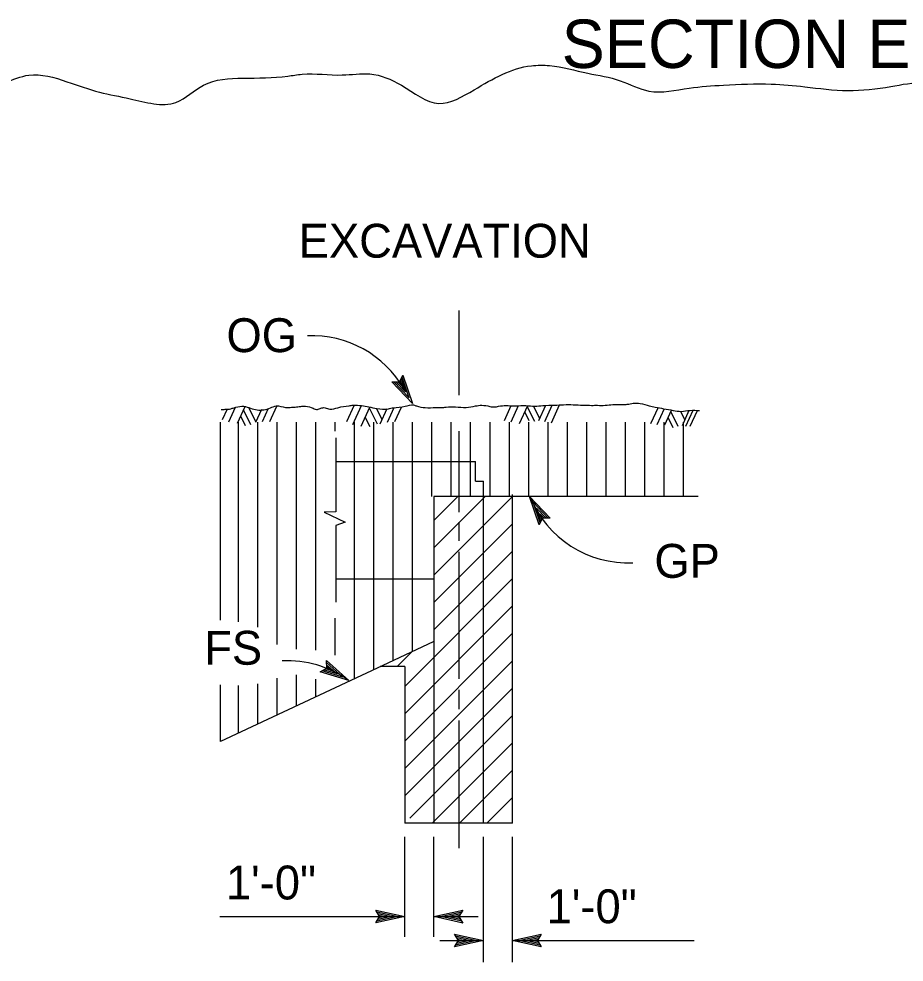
# Model space of a CAD drawing. Extents: x -894 to 866, y -476 to 714.
# Drawn here: x 186.6 to 369.6, y -50.6 to 144.3 of the extents above; entities that cross this region are included whole.
import ezdxf

# ---------------------------------------------------------------- set-up
doc = ezdxf.new("R2010")
doc.units = 0
for name, color, linetype in [('56 Stage 3 Anno', 7, 'Continuous'), ('57 Undefined', 7, 'Continuous'), ('59 Sndwall Anno', 7, 'Continuous'), ('60 Nongeo Data', 7, 'Continuous')]:
    doc.layers.add(name, color=color, linetype=linetype)

msp = doc.modelspace()

# ---------------------------------------------------------------- linework, layer by layer
at = {"layer": '56 Stage 3 Anno'}
for p, q in [((265.2848, 69.3138), (266.0202, 70.6902)), ((265.8269, 70.3213), (267.256, 66.0414)), ((266.0202, 70.6902), (266.0202, 70.6902)), ((266.0202, 70.6902), (267.9674, 64.8591)), ((263.7324, 69.313), (265.2848, 69.3138)), ((267.9674, 64.8591), (263.7324, 69.313)), ((263.7328, 69.313), (263.7328, 69.313)), ((267.2466, 66.0488), (264.1615, 69.2973)), ((266.5438, 67.2272), (264.5501, 69.3244)), ((265.832, 68.411), (264.9793, 69.3083)), ((265.4332, 69.6059), (265.832, 68.411)), ((265.6395, 69.9355), (266.5438, 67.2272)), ((267.9674, 64.8591), (267.9674, 64.8591)), ((294.1607, 39.7796), (292.2135, 45.6111)), ((292.2135, 45.6111), (292.2135, 45.6111)), ((292.2135, 45.6111), (296.4481, 41.1572)), ((294.354, 40.1489), (292.9245, 44.4284)), ((292.9339, 44.4213), (296.019, 41.1729)), ((294.5414, 40.5343), (293.6367, 43.243)), ((293.6367, 43.243), (295.6304, 41.1457)), ((294.8957, 41.1564), (294.1607, 39.7796)), ((294.7473, 40.8643), (294.3485, 42.0591)), ((294.3485, 42.0591), (295.2016, 41.1619)), ((296.4481, 41.1572), (294.8957, 41.1564)), ((296.4481, 41.1572), (296.4481, 41.1572)), ((294.1607, 39.7796), (294.1607, 39.7796)), ((248.9194, 9.3592), (250.2631, 10.136)), ((252.397, 8.9584), (249.6218, 9.7773)), ((251.1887, 9.6277), (250.0013, 9.9785)), ((250.2631, 10.136), (250.212, 11.6958)), ((250.212, 11.6958), (250.212, 11.6958)), ((250.212, 11.6958), (254.8135, 7.6194)), ((250.2289, 11.2793), (253.6068, 8.2879)), ((250.2458, 10.4631), (251.1887, 9.6277)), ((250.2596, 10.8517), (252.397, 8.9584)), ((254.8135, 7.6194), (248.9194, 9.3592)), ((248.9194, 9.3592), (248.9194, 9.3592)), ((253.5946, 8.2891), (249.299, 9.56)), ((254.8135, 7.6194), (254.8135, 7.6194)), ((266.3989, -45.3707), (266.3989, -24.7443)), ((272.3989, -45.3707), (272.3989, -24.7443)), ((282.6792, -50.6128), (282.6792, -24.7443)), ((288.6792, -50.6128), (288.6792, -24.7443)), ((261.1989, -41.1912), (260.3989, -39.8514)), ((260.3989, -39.8514), (260.3989, -39.8514)), ((260.3989, -39.8514), (266.3989, -41.1912)), ((260.6154, -40.2073), (265.019, -41.1908)), ((260.8493, -40.5668), (263.6363, -41.1892)), ((261.0253, -40.9136), (262.2548, -41.188)), ((272.3989, -41.1912), (278.3989, -39.8613)), ((273.7899, -41.188), (278.1639, -40.2207)), ((275.1615, -41.1936), (277.9867, -40.5672)), ((276.543, -41.1947), (277.7517, -40.9266)), ((278.3989, -39.8613), (277.5989, -41.1912)), ((278.3989, -39.8613), (278.3989, -39.8613)), ((228.1634, -41.1912), (266.3989, -41.1912)), ((266.3989, -41.1912), (260.3989, -42.5215)), ((260.3989, -42.5215), (261.1989, -41.1912)), ((260.3989, -42.5215), (260.3989, -42.5215)), ((265.0079, -41.1947), (260.6335, -42.1621)), ((263.6363, -41.1892), (260.8111, -41.8156)), ((262.2548, -41.188), (261.0457, -41.4561)), ((266.3989, -41.1912), (266.3989, -41.1912)), ((278.3989, -42.5313), (272.3989, -41.1912)), ((272.3989, -41.1912), (272.3989, -41.1912)), ((272.3989, -41.1912), (281.5729, -41.1912)), ((278.1824, -42.1754), (273.7788, -41.192)), ((277.9485, -41.816), (275.1615, -41.1936)), ((277.7725, -41.4691), (276.543, -41.1947)), ((277.5989, -41.1912), (278.3989, -42.5313)), ((278.3989, -42.5313), (278.3989, -42.5313)), ((277.4792, -46.1443), (276.6792, -44.8046)), ((276.6792, -44.8046), (276.6792, -44.8046)), ((276.6792, -44.8046), (282.6792, -46.1443)), ((288.617, -46.1443), (294.6174, -44.8144)), ((294.617, -44.8144), (293.817, -46.1443)), ((294.617, -44.8144), (294.617, -44.8144)), ((273.6729, -46.1443), (282.6792, -46.1443)), ((282.6792, -46.1443), (276.6792, -47.4746)), ((276.6792, -47.4746), (277.4792, -46.1443)), ((276.8958, -45.1605), (281.2993, -46.1439)), ((281.2883, -46.1479), (276.9139, -47.1152)), ((279.9162, -46.1424), (277.0914, -46.7683)), ((277.1296, -45.5199), (279.9162, -46.1424)), ((277.3056, -45.8668), (278.5351, -46.1412)), ((278.5351, -46.1412), (277.3261, -46.4093)), ((282.6792, -46.1443), (282.6792, -46.1443)), ((294.617, -47.4845), (288.617, -46.1443)), ((288.617, -46.1443), (288.617, -46.1443)), ((288.617, -46.1443), (326.2191, -46.1443)), ((294.4005, -47.1286), (289.997, -46.1451)), ((290.008, -46.1408), (294.3824, -45.1735)), ((291.38, -46.1467), (294.2052, -45.5203)), ((294.1666, -46.7687), (291.38, -46.1467)), ((292.7615, -46.1475), (293.9702, -45.8798)), ((293.9907, -46.4223), (292.7615, -46.1475)), ((293.817, -46.1443), (294.617, -47.4845)), ((276.6792, -47.4742), (276.6792, -47.4742)), ((294.617, -47.4845), (294.617, -47.4845))]:
    msp.add_line(p, q, dxfattribs=at)
for centre, start, end in [((247.2521, 56.9064), 29.815867, 92.542367), ((312.5901, 53.8242), 202.056144, 272.542367), ((242.0623, -10.2379), 54.860642, 92.542367)]:
    msp.add_arc(centre, 21.925, start, end, dxfattribs=at)
at = {"layer": '59 Sndwall Anno'}
for p, q in [((255.9285, 64.4642), (254.3738, 61.0445)), ((257.369, 64.3398), (255.5997, 60.4473)), ((288.3505, 64.3772), (286.9477, 61.291)), ((289.8442, 64.3689), (288.3028, 60.9784)), ((291.7548, 64.3614), (290.0749, 60.6654)), ((295.4595, 64.4229), (294.0359, 61.291)), ((296.8178, 64.4508), (295.2867, 61.0827)), ((298.3375, 64.4996), (296.6422, 60.7697)), ((229.6809, 63.654), (228.6872, 61.4681)), ((231.3325, 63.9941), (229.9553, 60.9642)), ((233.3207, 64.1563), (231.7482, 60.6969)), ((233.047, 63.4685), (234.5289, 60.5056)), ((234.1655, 63.9418), (235.5707, 61.1315)), ((236.7596, 63.6335), (235.5301, 60.928)), ((238.2002, 63.8414), (236.9332, 61.0552)), ((239.884, 64.252), (238.4305, 61.054)), ((259.1383, 64.0205), (257.3462, 60.0784)), ((259.0871, 63.7894), (260.6675, 60.6288)), ((260.5466, 63.7949), (261.6615, 61.565)), ((262.6997, 63.7666), (261.2572, 60.5933)), ((264.1304, 63.954), (262.7442, 60.9052)), ((265.6639, 64.0335), (264.2982, 61.0288)), ((291.1961, 63.0268), (292.0572, 61.3044)), ((291.7111, 64.1516), (293.1863, 61.2016)), ((293.0304, 64.263), (294.2064, 61.9107)), ((318.752, 64.0339), (317.1945, 60.6079)), ((319.991, 63.7048), (318.5099, 60.4465)), ((321.4642, 63.3882), (320.1004, 60.3886)), ((321.3886, 63.1059), (322.863, 60.1571)), ((323.3579, 63.2331), (324.2189, 61.5107)), ((325.1315, 63.3674), (323.7126, 60.2465)), ((325.9165, 63.3819), (324.4055, 60.0579)), ((326.8272, 63.3516), (325.3421, 60.0843)), ((228.3171, 59.1248), (228.3171, 61.0158)), ((232.5029, 62.1595), (233.4238, 60.3178)), ((258.2427, 61.9406), (259.1844, 60.0567)), ((320.8303, 61.8697), (321.8354, 59.8599)), ((228.3171, 20.0407), (228.3171, 59.1248)), ((228.3171, -4.999), (228.3171, 6.7253))]:
    msp.add_line(p, q, dxfattribs=at)
for points in [[(232.0195, 59.1248), (232.0195, 61.0158)], [(236.0195, 59.1248), (236.0195, 61.0158)], [(240.0195, 59.1248), (240.0195, 61.0158)], [(244.0195, 59.1248), (244.0195, 61.0158)], [(248.0194, 59.1248), (248.0194, 61.0158)], [(252.0194, 59.1248), (252.0194, 61.0158)], [(256.0194, 59.1248), (256.0194, 61.0158)], [(260.0194, 59.1248), (260.0194, 61.0158)], [(264.0194, 59.1248), (264.0194, 61.0158)], [(268.0194, 59.1248), (268.0194, 61.0158)], [(272.0194, 45.6383), (272.0194, 61.0158)], [(276.0194, 59.1248), (276.0194, 61.0158)], [(280.0194, 59.1248), (280.0194, 61.0158)], [(284.0194, 59.1248), (284.0194, 61.0158)], [(288.0194, 59.1248), (288.0194, 61.0158)], [(292.0194, 59.1248), (292.0194, 61.0158)], [(296.0193, 59.1248), (296.0193, 61.0158)], [(300.0193, 59.1248), (300.0193, 61.0158)], [(304.0193, 59.1248), (304.0193, 61.0158)], [(308.0193, 59.1248), (308.0193, 61.0158)], [(312.0193, 59.1248), (312.0193, 61.0158)], [(316.0193, 59.1248), (316.0193, 61.0158)], [(320.0193, 59.1248), (320.0193, 61.0158)], [(324.0193, 59.1248), (324.0193, 61.0158)], [(232.0195, 19.7253), (232.0195, 59.1248)], [(236.0195, 18.6336), (236.0195, 59.1248)], [(240.0195, 15.0399), (240.0195, 59.1248)], [(244.0195, 14.1021), (244.0195, 59.1248)], [(248.0194, 13.8911), (248.0194, 59.1248)], [(256.0194, 7.9679), (256.0194, 59.1248)], [(260.0194, 9.8403), (260.0194, 59.1248)], [(264.0194, 11.7123), (264.0194, 59.1248)], [(268.0194, 13.5848), (268.0194, 59.1248)], [(276.0194, 45.6383), (276.0194, 59.1248)], [(280.0194, 45.6383), (280.0194, 59.1248)], [(284.0194, 45.6383), (284.0194, 59.1248)], [(288.0194, 45.6383), (288.0194, 59.1248)], [(292.0194, 45.6383), (292.0194, 59.1248)], [(296.0193, 45.6383), (296.0193, 59.1248)], [(300.0193, 45.6383), (300.0193, 59.1248)], [(304.0193, 45.6383), (304.0193, 59.1248)], [(308.0193, 45.6383), (308.0193, 59.1248)], [(312.0193, 45.6383), (312.0193, 59.1248)], [(316.0193, 45.6383), (316.0193, 59.1248)], [(320.0193, 45.6383), (320.0193, 59.1248)], [(324.0193, 45.6383), (324.0193, 59.1248)], [(272.3989, 35.0088), (283.0284, 45.6383)], [(272.3989, 40.6654), (277.3717, 45.6383)], [(272.3989, 29.3521), (288.6792, 45.6324)], [(272.3989, 23.695), (288.6792, 39.9753)], [(272.3989, 18.0383), (288.6792, 34.3186)], [(266.3989, 6.3816), (288.6792, 28.6619)], [(266.3989, 0.7245), (288.6792, 23.0049)], [(252.0194, 12.8608), (252.0194, 20.4627)], [(266.3989, -4.9322), (288.6792, 17.3481)], [(264.8245, 10.4639), (267.88, 13.5194)], [(266.3989, -10.5893), (288.6792, 11.6914)], [(240.0195, 0.4785), (240.0195, 8.1017)], [(244.0195, 2.3509), (244.0195, 8.7553)], [(248.0194, 4.2234), (248.0194, 7.8498)], [(232.0195, -3.266), (232.0195, 6.5836)], [(236.0195, -1.3935), (236.0195, 6.871)], [(266.3989, -16.2459), (288.6792, 6.0347)], [(267.434, -20.8675), (288.6792, 0.3777)], [(272.0824, -21.8762), (288.6792, -5.2793)], [(277.7391, -21.8762), (288.6792, -10.936)], [(283.3958, -21.8762), (288.6792, -16.5932)]]:
    msp.add_lwpolyline(points, dxfattribs=at)
msp.add_spline([(154.5204, 129.6156), (163.207, 131.6267), (171.1094, 130.6641), (177.8271, 129.4995), (183.7495, 131.1042), (188.6845, 132.7058), (196.5873, 131.3471), (203.3069, 129.1924), (209.6298, 127.8283), (219.1116, 127.0692), (224.8329, 130.6538), (232.9285, 132.0688), (242.2104, 132.4971), (245.1726, 132.9034), (253.4683, 132.7345), (259.1958, 132.9527), (265.7182, 130.5991), (273.4281, 126.8633), (280.7308, 129.6613), (292.5725, 134.6538), (296.3253, 134.6668), (304.2284, 133.1101), (310.9469, 131.5495), (316.876, 129.3916), (325.1705, 130.0149), (332.2799, 130.6338), (342.1551, 130.8664), (349.0692, 130.2964), (357.9586, 129.5353), (366.8452, 130.3586), (373.7566, 131.1751), (381.0656, 130.6066), (391.7262, 133.4164), (404.7565, 128.0452), (413.6463, 127.0861), (420.56, 135.1015), (433.1998, 127.1546), (439.9167, 134.7731), (448.2171, 132.2278), (459.8694, 132.6645), (466.5871, 131.4999), (480.8095, 130.5593), (491.8678, 131.9845), (500.9496, 133.9967), (509.4437, 133.4322), (515.5681, 132.6613), (523.2716, 132.2924), (534.3319, 132.529), (545.194, 133.1613), (554.081, 133.7865)], degree=3, dxfattribs=at)
at = {"layer": '60 Nongeo Data'}
for p, q in [((277.6139, 66.5721), (277.6139, 84.0878)), ((277.6139, 42.4083), (277.6139, 59.1248)), ((252.1454, 57.763), (252.1454, 42.454)), ((252.1454, 52.8764), (280.9871, 52.8764)), ((280.9871, 48.806), (280.9871, 52.8764)), ((280.9871, 48.806), (282.6792, 48.806)), ((282.6792, 46.0229), (282.6792, 48.806)), ((287.7973, 45.6383), (272.3989, 45.6383)), ((272.3989, 45.6383), (272.3989, 15.6344)), ((282.6792, -21.8762), (282.6792, 46.0229)), ((327.0594, 45.6383), (287.7973, 45.6383)), ((288.6792, -21.8762), (288.6792, 46.0229)), ((252.1454, 39.6024), (252.1454, 23.758)), ((277.6139, 36.4725), (277.6139, 40.2957)), ((277.6139, 7.9517), (277.6139, 34.1595)), ((252.1454, 28.6222), (272.3989, 28.6222)), ((272.3989, 15.6344), (261.6978, 10.6257)), ((272.3989, 15.6344), (272.3989, -21.8762)), ((261.6978, 10.6257), (228.3171, -4.999)), ((266.3989, 10.4639), (261.3517, 10.4639)), ((266.3989, 10.4639), (266.3989, -21.8762)), ((277.6139, 1.6643), (277.6139, 5.6376)), ((277.6139, -27.0592), (277.6139, -0.701)), ((288.6792, -21.8762), (266.3989, -21.8762))]:
    msp.add_line(p, q, dxfattribs=at)
msp.add_lwpolyline([(252.1454, 42.454), (249.7234, 42.3572), (254.0915, 40.3099), (252.1454, 39.6024)], dxfattribs=at)
msp.add_spline([(228.4498, 63.5823), (228.547, 63.5894), (229.2994, 63.6426), (230.2022, 63.6957), (230.7537, 63.8489), (231.5061, 64.0524), (233.1108, 64.2595), (234.5163, 63.8618), (235.9218, 63.5146), (238.6301, 63.9264), (239.8332, 64.3331), (241.7403, 64.0382), (242.7435, 64.0414), (243.747, 64.0953), (244.9006, 64.2504), (245.9037, 64.304), (247.46, 63.8567), (248.3631, 63.6087), (249.0651, 63.8626), (249.9179, 63.9662), (250.9218, 63.6678), (252.5765, 63.9752), (254.8836, 64.3859), (255.7364, 64.4894), (257.4927, 64.3949), (258.9982, 64.1489), (260.6541, 63.8024), (263.0119, 63.7603), (264.0151, 63.965), (266.473, 64.2756), (268.2281, 64.5331), (268.8304, 64.3339), (270.6371, 63.9882), (272.8446, 63.9961), (273.9985, 64), (274.9517, 64.104), (276.858, 64.1611), (279.1158, 64.0181), (281.0213, 64.3264), (282.3257, 64.4819), (283.9816, 64.2363), (284.4835, 64.1374), (286.1887, 64.3445), (289.2993, 64.3555), (291.4564, 64.4134), (293.2627, 64.2685), (294.9682, 64.4256), (297.326, 64.4839), (299.2319, 64.5914), (301.2386, 64.5985), (303.1953, 64.5048), (305.0016, 64.4607), (306.2559, 64.465), (307.8111, 64.4705), (309.4162, 64.6268), (311.4229, 64.6339), (312.376, 64.6878), (313.6299, 64.8933), (315.0347, 64.8477), (316.9421, 64.3516), (318.1465, 64.1044), (319.9032, 63.7583), (321.8602, 63.413), (323.5161, 63.2178), (325.372, 63.4252), (327.3287, 63.3819)], degree=3, dxfattribs=at)

# ---------------------------------------------------------------- texts
at = {"layer": '57 Undefined'}
for s, height, p in [('SECTION E-E', 10, (298.8252, 134.1852)), ('OG', 7, (229.5589, 75.4567)), ('GP', 7, (317.991, 28.8143)), ('FS', 7, (224.9581, 10.8564)), ('1\'-0"', 7, (229.4327, -37.6584)), ('1\'-0"', 7, (295.7109, -42.5764))]:
    msp.add_text(s, height=height, dxfattribs=at).set_placement(p)
msp.add_text('EXCAVATION', height=7, rotation=0.000475, dxfattribs=at).set_placement((244.4947, 94.9756))

doc.saveas('drawing.dxf')
